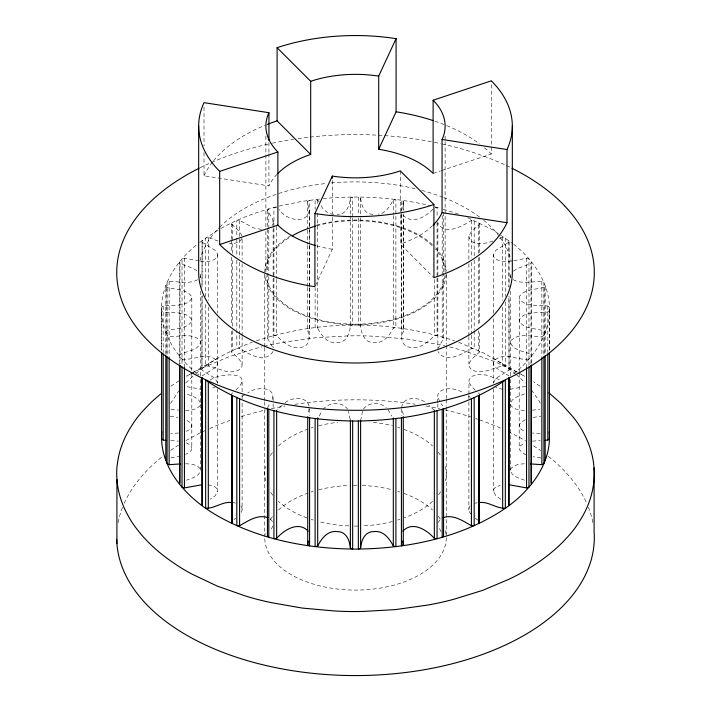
<?xml version="1.0" encoding="UTF-8"?>
<svg xmlns="http://www.w3.org/2000/svg" width="711" height="711" viewBox="0 0 711 711"><rect width="100%" height="100%" fill="white"/><g stroke="black" fill="none" stroke-linecap="round" stroke-linejoin="round"><path stroke-width="0.53" stroke-dasharray="3.56 2.67" d="M232.373 330.704L232.373 350.576L231.599 352.114C236.799 356.646 249.365 366.76 236.354 370.938C225.538 374.661 215.877 365.765 205.666 365.996L205.666 301.971M232.373 326.287L232.373 257.844M232.373 253.436L232.373 241.287M232.373 240.185L232.373 222.525L231.599 224.054L231.599 239.509M309.578 244.406L309.578 200.244L307.73 201.435L307.676 203.559L309.267 210.34L309.267 229.102M273.922 278.099L273.922 335.503L276.659 335.77C283.209 342.044 291.03 349.563 301.091 347.315C310.591 346.213 309.818 336.125 307.73 329.486L309.578 328.304L309.578 287.457M268.802 228.746L268.802 208.874L267.452 210.269C269.318 215.086 275.646 219.895 272.073 225.529M437.86 402.675C433.488 386.153 454.009 386.295 463.217 392.925M309.267 210.34C306.841 225.476 284.827 219.575 278.988 209.354M401.733 407.723C402.408 396.045 419.161 396.702 425.933 402.835M161.504 349.874L161.504 309.027C161.477 282.996 177.661 259.977 197.285 244.22M513.715 244.22C534.992 261.115 552.083 287.12 549.194 315.311C546.75 339.654 530.895 360.441 512.107 375.079M468.887 394.072L469.02 379.718L471.98 376.279L477.943 374.573L485.977 374.999L501.015 380.118M471.322 514.426C469.091 512.249 467.874 508.489 470.069 505.877M191.81 373.773L191.81 447.734L191.641 449.628L190.406 451.494L185.642 454.453M519.19 372.671L519.359 296.496C524.816 288.595 535.943 289.91 544.137 287.2L545.186 285.715L545.186 354.425M309.196 408.47L307.676 414.504M401.733 210.34L403.27 201.435L401.422 200.244L401.422 213.496M437.078 278.099L437.078 335.503L434.35 335.77C427.791 342.044 419.97 349.563 409.909 347.315C402.159 346.506 399.804 337.654 403.324 331.61L403.324 214.598L403.324 331.61M201.951 287.368L202.12 240.514L202.12 286.871M217.584 382.749L215.069 378.323L201.951 370.155L202.12 295.705M201.951 242.104L215.069 250.263L216.855 252.529L217.584 254.698L217.29 256.689C213.629 262.119 205.861 261.728 200.067 261.159M500.811 499.282L495.931 495.851L493.416 491.417L493.71 489.426L494.98 487.684L500.135 485.249M200.582 379.523L200.582 470.362C199.258 476.69 191.614 478.148 186.469 480.227M510.418 277.965L510.898 273.779M179.554 356.131L180.007 354.549C186.771 350.852 198.022 350.941 200.582 342.302L200.013 340.445C191.828 332.526 179.234 336.89 169.138 336.614L167.076 335.539M530.993 363.97L530.993 263.514L531.446 261.932L531.446 363.854M362.53 411.189L360.895 419.383M200.013 277.619L200.582 275.752L200.102 273.779M524.531 480.227C519.385 478.148 511.742 476.69 510.418 470.362L510.987 468.496C514.684 464.096 521.101 463.848 526.442 463.776M217.584 388.757L217.584 491.417L215.069 495.851L210.189 499.273M493.416 313.204L493.416 254.698L495.931 250.263L509.049 242.104L508.88 240.514L508.88 286.871M493.416 382.749L495.931 378.323L509.049 370.164L509.049 296.194M272.393 399.306C275.939 385.718 254.858 387.042 247.775 392.925M272.891 525.927L270.393 530.948M437.86 348.959L443.548 338.32L443.548 273.193M209.985 380.118C219.726 372.653 256.813 370.973 235.625 390.241M241.242 512.418L242.113 509.983L242.113 401.795M468.887 259.319L468.887 236.141L471.322 231.697L479.401 224.054L478.627 222.525L478.627 253.436M505.334 301.971L505.334 365.996C494.429 366.005 483.258 375.897 471.98 369.836C463.608 363.748 475.17 356.478 479.401 352.114L479.401 331.139M267.452 407.794L269.931 403.608M319.319 416.033L321.488 411.598M352.656 216.944L352.656 197.071L350.399 197.996C349.714 205.55 346.417 214.704 337.058 214.526M350.399 215.655L350.399 326.047C349.714 333.601 346.417 342.755 337.058 342.578C327.424 343.751 321.541 335.53 317.684 328.18L315.115 327.575L315.115 287.831M273.051 351.447C265.47 363.943 248.734 354.238 239.58 348.434L236.816 348.532L236.816 330.873M437.949 522.718L440.687 518.87M315.364 285.742L332.304 249.25L332.304 214.882M165.814 354.425L165.814 285.715L166.863 287.2C175.057 289.91 186.184 288.586 191.641 296.496L191.81 298.38C185.882 307.667 172.506 304.299 163.174 306.085L161.584 307.392L161.584 350.443M526.184 454.853L522.869 453.263L519.359 449.628L519.19 447.734L520.088 445.913L524.914 442.82M170.507 403.51L178.896 390.837M241.98 238.336C239.936 243.171 233.803 243.651 229.244 243.571M165.814 332.348L166.863 330.864C175.057 328.153 186.184 329.469 191.641 321.568L191.81 319.683C185.882 310.396 172.506 313.764 163.174 311.978L161.584 310.671M231.599 394.001L232.63 392.721M360.61 217.868L360.61 326.047C361.295 333.601 364.583 342.755 373.942 342.578C383.576 343.751 389.459 335.53 393.316 328.18L395.885 327.575L395.885 199.515L393.316 200.12C389.628 205.888 386.233 213.478 378.296 214.189M363.481 409.056C368.662 401.848 379.914 402.097 386.277 407.572M322.981 409.527C328.686 402.115 341.813 401.155 347.519 409.056M272.393 346.808L267.452 338.32L268.802 336.925L268.802 276.215M185.713 382.909L195.018 374.235M282.134 405.314L277.432 409.803M195.774 373.577C212.393 359.642 232.017 349.714 252.289 342.249M549.416 310.671L547.826 311.978C538.494 313.764 525.118 310.396 519.19 319.683L519.359 321.568C524.816 329.469 535.943 328.153 544.137 330.864L545.186 332.348M199.702 242.362L218.321 229.831M513.315 271.104L517.972 268.367L530.993 263.514M201.951 375.959L215.069 367.8L216.855 365.534L217.584 363.365L217.29 361.375C208.154 350.799 193.125 360.904 182.025 359.082M233.972 519.519L235.625 518.292M245.037 394.578L240.549 397.245M285.067 402.835C291.83 396.702 308.592 396.045 309.267 407.723M216.02 386.491L210.865 388.917M170.898 386.206L178.968 380.865M192.397 372.857L186.638 376.181A191.197 110.392 0 0 1 190.459 374.013M193.356 372.297L218.321 357.891M220.961 228.391C238.86 218.419 258.271 211.345 278.117 206.368M197.605 279.734C188.806 284.471 178.55 281.352 169.138 281.449L167.076 282.516L167.076 354.309M543.924 335.539L541.862 336.614C531.757 336.89 519.172 332.526 510.987 340.445L510.418 342.302C512.978 350.941 524.229 350.852 530.993 354.549L531.446 356.131M186.086 431.355L188.993 429.924L190.912 428.253L191.81 426.44L191.641 424.547L190.406 422.681L185.642 419.712M525.358 419.712L520.594 422.681L519.359 424.547L519.19 426.44L520.088 428.253L522.007 429.924L524.914 431.355M474.184 255.8L474.184 220.481L471.42 220.383C462.266 226.178 445.53 235.892 437.949 223.396M474.184 330.873L474.184 348.532L471.42 348.434C462.266 354.238 445.53 363.943 437.949 351.447M350.399 326.047L352.656 325.131L352.656 218.046M524.531 393.947C519.385 396.027 511.742 397.485 510.418 403.812L510.987 405.679C514.444 409.829 520.443 410.274 525.491 410.38M256.458 340.836C320.137 319.737 390.863 319.737 454.542 340.836M433.115 173.404L440.385 170.978M441.424 170.631L491.319 153.994L491.319 80.823M199.133 261.044L184.442 258.2L182.025 258.982L182.025 365.712M528.975 359.082C517.875 360.904 502.846 350.799 493.71 361.375L493.416 363.365L494.145 365.534L495.931 367.8L509.049 375.959M492.856 241.082C485.631 243.811 470.389 246.779 468.887 236.141M499.344 238.389L502.686 237.501L505.334 237.945L505.334 296.451M279.165 206.092L301.793 201.409L322.021 198.725M180.532 456.071L170.16 457.973M533.161 417.455L540.84 416.202M474.646 503.237L477.117 502.775M218.144 241.082L208.323 237.492L205.666 237.945L205.666 296.451M513.733 260.741L526.567 258.2L528.975 258.982L528.975 365.712M525.66 386.366L510 389.317M511.867 261.053C505.814 261.71 497.602 262.377 493.71 256.689L493.416 254.698M178.559 433.026L170.782 433.612M532.441 441.149L540.218 440.562M323.007 198.609C358.646 195.205 394.872 197.32 429.737 205.559M532.281 410.123L540.022 409.492M261.39 229.404L253.711 227.955L239.58 220.383L236.816 220.481L236.816 237.039M185.509 410.38C190.557 410.274 196.556 409.829 200.013 405.679L200.582 403.812C199.258 397.485 191.614 396.018 186.469 393.947M170.978 409.492L178.719 410.114M543.924 354.309L543.924 282.516L541.862 281.449C532.166 281.369 521.465 284.64 512.56 279.281M185.509 463.794C190.557 463.892 196.556 464.345 200.013 468.496L200.582 470.362M540.218 433.612L532.441 433.026M170.782 440.562L178.559 441.149M276.659 207.71L273.922 207.452L273.922 227.324M202.866 389.539L184.442 386.251M540.84 457.973L533.161 456.72M170.16 416.202L177.839 417.455M549.416 350.443L549.416 307.392L547.826 306.085C538.494 304.299 525.118 307.667 519.19 298.38M502.899 389.344L497.149 387.904L494.98 386.491M208.101 484.831L213.851 486.271L216.02 487.684L217.29 489.426L217.584 491.417M204.013 152.554L204.013 175.839L268.936 185.882A89.622 51.743 0 0 1 277.885 173.404M372.893 214.349C363.961 214.118 361.446 205.088 360.61 197.996L358.344 197.071L358.344 214.74M233.057 502.624L235.528 503.077M333.788 214.429C327.789 213.789 322.75 209.683 320.27 204.288M319.319 202.022L317.684 200.12L315.115 199.515L315.115 209.452M434.981 206.91L439.674 208.119M443.22 209.176L458.711 214.198M458.711 342.249L484.769 353.571L517.644 372.297M360.61 326.047L358.344 325.131L358.344 215.842M467.758 217.69L492.679 229.831L512.907 243.597M468.513 396.374L470.451 397.245M179.554 363.854L179.554 261.932L180.007 263.505L193.028 268.367L198.556 271.762M517.11 372.164L493.692 361.232L466.247 351.581A191.143 110.356 0 0 0 448.952 346.79M186.086 442.82L188.993 444.251L190.912 445.913L191.81 447.734M518.603 372.857L524.363 376.181A191.197 110.392 0 0 0 520.488 374.039M492.679 357.891L507.174 367.249L515.226 373.577M540.102 386.206L538.76 385.353A191.197 110.392 0 0 0 533.561 381.798M403.27 329.486L401.422 328.304L401.422 214.598M434.341 410.354L428.866 405.314M475.375 518.292L477.845 520.132M197.285 373.844L198.893 375.079M515.982 374.235L525.287 382.909M196.529 373.195C177.226 357.526 161.486 334.694 161.504 309.027M475.375 390.241L471.322 386.366L468.887 381.923M270.313 518.87L272.722 522.007M400.311 170.907L400.311 244.077L433.914 277.69M443.548 338.32L442.198 336.925L442.198 276.215M402.879 214.953C412.398 225.405 427.044 216.162 434.35 207.71L437.078 207.452L437.078 217.388M441.069 403.608L442.775 405.714M478.37 392.721L479.401 394.01M231.599 224.054L239.678 231.697L242.113 236.141M531.446 389.984L538.609 400.097L541.444 405.226M388.01 409.527L391.681 416.033M441.069 531.659L438.109 525.927M240.931 505.877L241.98 507.778L242.113 509.983M479.401 352.114L478.627 350.576L478.627 330.704M439.682 401.466L437.86 397.156M350.105 419.383L348.461 411.189M403.324 414.504L401.804 408.47M510.418 275.752L510.987 277.619M509.049 370.164L508.88 295.705M549.496 309.027L549.496 349.874M547.826 306.085L547.826 352.452M544.137 287.2L544.137 355.153M541.862 281.449L541.862 356.513M526.567 258.2L526.558 367.596M519.19 373.773L519.19 447.734M510.418 291.208L510.418 378.421M510.418 379.523L510.418 470.362M509.049 242.104L509.049 287.368M502.686 237.501L502.686 300.424M502.686 307.045L502.686 365.552M493.416 318.724L493.416 383.238M493.416 388.757L493.416 491.417M479.401 224.054L479.401 252.76M479.401 257.178L479.401 325.62M478.627 257.844L478.627 326.287M474.184 260.217L474.184 329.762M471.42 220.383L471.42 257.915M471.42 262.332L471.42 334.081M471.42 335.192L471.42 348.434M468.887 263.737L468.887 335.485M468.887 336.596L468.887 364.192M468.887 395.174L468.887 400.693M468.887 401.795L468.887 509.983M446.241 274.659L446.241 344.311M446.241 345.422L446.241 398.489M446.241 399.591L446.241 406.23M446.241 407.332L446.241 536.592M445.122 136.077L445.122 140.511M445.122 141.622L445.122 272.446A89.622 51.743 0 0 0 435.488 249.117M443.548 212.473L443.548 272.091M442.198 215.495L442.198 275.113M437.86 222.01L437.86 277.21M437.86 278.312L437.86 347.857M437.86 403.777L437.86 409.296M437.078 222.907L437.078 276.997M434.35 279.467L434.35 335.77M403.324 203.559L403.324 210.18M403.27 201.435L403.27 210.269M401.733 213.656L401.733 338.392M401.733 408.825L401.733 415.446M393.316 200.12L393.316 214.473M393.316 215.575L393.316 328.18M360.61 197.996L360.61 216.757M350.399 197.996L350.399 214.553M332.304 180.505L332.304 213.771M317.684 200.12L317.684 203.435M317.684 213.371L317.684 328.18M309.578 245.508L309.578 286.355M309.267 230.213L309.267 241.251M309.267 245.668L309.267 286.506M309.267 287.617L309.267 338.392M309.267 408.825L309.267 415.446M307.73 201.435L307.73 229.031M307.676 230.053L307.73 244.486M307.676 245.508L307.73 286.435M307.676 287.457L307.676 331.61M276.659 226.48L276.659 278.365M276.659 279.467L276.659 335.77M273.922 228.427L273.922 276.997M273.14 220.908L273.14 227.529M273.14 228.64L273.14 277.21M273.14 278.312L273.14 347.857M273.14 397.156L273.14 402.675M273.14 403.777L273.14 409.296M268.936 142.635L268.936 152.616M268.936 153.727L268.936 185.882M268.802 229.849L268.802 275.113M267.452 210.269L267.452 272.091M267.452 273.193L267.452 338.32M265.878 136.077L265.878 226.987M265.878 231.422L265.878 272.446A89.622 51.743 0 0 1 290.221 236.994M264.759 274.659L264.759 346.524M264.759 347.626L264.759 400.702M264.759 401.804L264.759 408.443M264.759 409.545L264.759 534.388M242.113 239.447L242.113 259.319M242.113 263.737L242.113 335.485M242.113 336.596L242.113 364.192M242.113 381.923L242.113 394.072M242.113 395.174L242.113 400.693M239.58 220.383L239.58 257.915M239.58 262.332L239.58 334.081M239.58 335.192L239.58 348.434M236.816 238.141L236.816 255.8M236.816 260.217L236.816 329.762M231.599 240.611L231.599 252.76M231.599 257.178L231.599 325.62M231.599 331.139L231.599 352.114M217.584 254.698L217.584 313.204M217.584 318.724L217.584 383.238M208.323 237.492L208.323 300.415M208.323 307.045L208.323 365.552M204.013 107.094L204.013 145.897M201.951 296.194L201.951 370.155M200.582 275.752L200.582 277.965M200.582 291.208L200.582 378.421M191.81 298.38L191.81 372.671M184.442 258.2L184.433 367.587M180.007 263.505L180.007 363.97M169.138 281.449L169.138 356.513M166.863 287.2L166.863 355.153M163.174 306.085L163.174 352.452M200.04 167.787A238.86 137.907 0 0 1 210.447 162.917M211.416 162.49A238.86 137.907 0 0 1 239.98 151.772A238.78 137.854 0 0 1 271.38 143.409M504.463 164.65A238.86 137.907 0 0 0 471.091 151.772A238.78 137.854 0 0 0 441.7 143.871M506.365 165.53A238.86 137.907 0 0 1 511.031 167.787M272.429 143.187A238.78 137.854 0 0 1 293.696 139.276M298.016 138.627A238.78 137.854 0 0 1 308.912 137.223M310.005 137.099A238.78 137.854 0 0 1 432.261 141.889M434.368 142.307A238.78 137.854 0 0 1 440.66 143.64M191.428 373.479A191.197 110.392 0 0 1 202.528 367.871L228.453 356.931L256.795 348.186A190.85 110.187 0 0 1 262.004 346.817M264.11 346.293A190.85 110.187 0 0 1 284.284 342.124L315.497 337.752L347.466 335.93A191.09 110.321 0 0 1 376.901 336.41L408.638 339.254L439.371 344.639A191.143 110.356 0 0 1 444.757 345.804M446.17 274.49A90.741 52.392 0 0 1 355.5 324.829A90.741 52.392 0 0 1 264.83 274.49M264.759 272.446A90.741 52.392 0 0 1 291.341 235.403M316.448 225.156A90.741 52.392 0 0 1 432.555 244.771M435.523 247.748A90.741 52.392 0 0 1 446.224 271.424M440.624 491.808A90.741 52.392 0 0 1 438.154 495.291M432.555 501.344A90.741 52.392 0 0 1 403.928 517.972M399.84 519.377A90.741 52.392 0 0 1 397.751 520.034M392.401 521.536A90.741 52.392 0 0 1 362.166 525.918M357.722 526.042A90.741 52.392 0 0 1 353.278 526.042M348.834 525.918A90.741 52.392 0 0 1 318.599 521.536M313.249 520.034A90.741 52.392 0 0 1 311.16 519.377M307.072 517.972A90.741 52.392 0 0 1 278.445 501.344M272.846 495.291A90.741 52.392 0 0 1 270.376 491.808M265.621 480.858A90.741 52.392 0 0 1 265.621 466.487M270.376 455.538A90.741 52.392 0 0 1 272.846 452.054M278.445 446.001A90.741 52.392 0 0 1 307.072 429.373M311.16 427.969A90.741 52.392 0 0 1 313.249 427.311M318.599 425.809A90.741 52.392 0 0 1 337.796 422.29M373.204 422.29A90.741 52.392 0 0 1 392.401 425.809M397.751 427.311A90.741 52.392 0 0 1 399.84 427.969M403.928 429.373A90.741 52.392 0 0 1 432.555 446.001M438.154 452.054A90.741 52.392 0 0 1 440.624 455.538M445.379 466.487A90.741 52.392 0 0 1 445.379 480.858M446.241 537.703A90.741 52.392 0 0 1 355.5 590.086A90.741 52.392 0 0 1 264.759 537.703M264.776 536.672A90.741 52.392 0 0 1 265.621 530.513M270.376 519.563A90.741 52.392 0 0 1 272.846 516.088M278.445 510.027A90.741 52.392 0 0 1 307.072 493.398M311.16 491.994A90.741 52.392 0 0 1 313.249 491.337M318.599 489.835A90.741 52.392 0 0 1 348.834 485.453M353.278 485.329A90.741 52.392 0 0 1 357.722 485.329M362.166 485.453A90.741 52.392 0 0 1 392.401 489.835M397.751 491.337A90.741 52.392 0 0 1 399.84 491.994M403.928 493.398A90.741 52.392 0 0 1 432.555 510.027M438.154 516.088A90.741 52.392 0 0 1 440.624 519.563M445.379 530.513A90.741 52.392 0 0 1 446.224 536.672M118.115 522.709A238.807 137.872 0 0 1 122.568 507.307M124.265 503.264A238.807 137.872 0 0 1 162.943 456.151M170.649 450.41A238.807 137.872 0 0 1 178.754 444.979M185.98 440.589A238.807 137.872 0 0 1 201.026 432.555M201.968 432.101A238.807 137.872 0 0 1 204.821 430.733M209.665 428.52A238.807 137.872 0 0 1 229.946 420.423M241.305 416.61A238.807 137.872 0 0 1 266.181 409.838M271.389 408.665A238.807 137.872 0 0 1 285.111 405.954M294.772 404.355A238.807 137.872 0 0 1 415.144 404.195M425.889 405.954A238.807 137.872 0 0 1 439.62 408.665M444.819 409.829A238.807 137.872 0 0 1 470.575 416.895M475.677 418.557A238.807 137.872 0 0 1 477.694 419.241M479.703 419.943A238.807 137.872 0 0 1 501.166 428.449M508.285 431.737A238.807 137.872 0 0 1 525.545 440.891M533.561 445.833A238.807 137.872 0 0 1 540.724 450.676M548.305 456.346A238.807 137.872 0 0 1 586.735 503.264M588.37 507.165A238.807 137.872 0 0 1 592.858 522.558M432.421 225.822A89.622 51.743 0 0 1 400.311 244.077M332.304 249.25A89.622 51.743 0 0 1 316.591 245.882M204.013 175.839A156.829 90.546 0 0 1 212.918 161.566M213.611 160.695A156.829 90.546 0 0 1 265.221 125.234M435.016 121.226A156.829 90.546 0 0 1 479.49 143.826M484.529 147.799A156.829 90.546 0 0 1 491.319 153.994M444.953 275.557A89.622 51.743 0 0 1 355.5 324.189A89.622 51.743 0 0 1 266.047 275.557M316.591 225.831A89.622 51.743 0 0 1 433.115 246.575M200.013 260.626A156.829 90.546 0 0 1 218.872 227.982M219.681 227.173A156.829 90.546 0 0 1 326.767 183.429M331.166 182.994A156.829 90.546 0 0 1 415.517 188.788M421.81 190.388A156.829 90.546 0 0 1 442.598 197.143M443.664 197.56A156.829 90.546 0 0 1 479.49 216.997M483.72 220.303A156.829 90.546 0 0 1 499.433 236.479M500.073 237.35A156.829 90.546 0 0 1 510.987 260.626"/><path stroke-width="1.07" d="M116.906 543.497L116.924 478.307A191.09 110.321 0 0 1 117.75 461.315C119.652 448.419 124.843 436.101 132.006 425.249A191.143 110.356 0 0 1 144.031 409.732L151.541 401.964L160.739 393.885M548.91 392.854L561.183 403.626L572.853 416.682A190.85 110.187 0 0 1 583.349 432.555C589.508 443.726 593.445 456.266 594.076 469.038A191.09 110.321 0 0 1 593.25 486.031C591.348 498.926 586.157 511.245 578.994 522.096A191.143 110.356 0 0 1 566.969 537.614C556.269 549.496 543.497 559.433 529.882 567.787A191.197 110.392 0 0 1 508.472 579.474L482.547 590.414L454.205 599.16A190.85 110.187 0 0 1 426.716 605.221L395.503 609.594L363.534 611.416A191.09 110.321 0 0 1 334.099 610.936L302.362 608.092L271.629 602.706A191.143 110.356 0 0 1 244.753 595.765L217.308 586.113L192.485 574.355A191.197 110.392 0 0 1 172.24 561.992C159.486 553.229 147.684 542.884 138.147 530.664A190.85 110.187 0 0 1 127.651 514.782C121.617 503.957 117.919 491.834 116.906 479.472M401.422 417.819L401.422 545.87L403.27 544.679L402.755 541.044M161.761 431.737C158.74 468.967 188.095 499.3 218.321 516.284C259.87 539.738 308.183 548.821 355.5 549.088C405.643 548.75 457.226 538.698 500.153 511.716C527.251 494.652 552.145 465.714 549.239 431.737M308.245 541.044L307.73 544.679L309.578 545.87L309.578 417.819M358.344 420.983L358.344 549.043L360.601 548.119C361.286 540.564 364.583 531.41 373.942 531.588C383.576 530.415 389.459 538.645 393.316 545.995L395.885 546.599L395.885 418.548M315.586 245.597A89.622 51.743 0 0 1 277.885 225.138L277.885 151.967A89.622 51.743 0 0 1 268.936 112.702L204.013 102.66A156.829 90.546 0 0 0 219.681 171.369L219.681 244.54A156.829 90.546 0 0 0 314.911 286.729L314.911 213.558L332.304 176.07A89.622 51.743 0 0 0 400.311 170.907L433.914 204.51L433.914 277.69A156.829 90.546 0 0 0 506.987 222.703L506.987 149.532A156.829 90.546 0 0 0 491.319 80.823L433.115 100.224L433.115 173.404A89.622 51.743 0 0 0 378.696 149.292L378.696 76.121L396.089 38.634A156.829 90.546 0 0 0 277.086 47.681L277.086 120.852L310.689 154.465A89.622 51.743 0 0 0 277.885 173.404M378.696 149.292L396.089 111.805L396.089 38.634M315.115 418.548L315.115 546.599L317.684 545.995C321.541 538.645 327.424 530.415 337.058 531.588C346.417 531.41 349.705 540.564 350.39 548.119L352.656 549.043L352.656 420.983M402.879 531.161C412.398 520.719 427.035 529.953 434.341 538.405L437.078 538.662L437.078 410.611M545.141 440.411L547.826 440.038L549.416 438.723L549.416 352.62M273.922 410.611L273.922 538.662L276.65 538.405C283.956 529.953 298.602 520.719 308.121 531.161M504.472 380.705C460.95 410.078 407.296 420.61 355.5 421.036C303.704 420.61 250.05 410.078 206.528 380.705M530.317 463.901L541.862 464.665L543.924 463.599L543.924 356.513M236.816 397.582L236.816 525.642L239.58 525.731C248.095 520.959 257.515 514.133 267.86 517.617M219.681 171.369L277.885 151.967M219.681 244.54L277.885 225.138M509.067 484.742L526.558 487.915L528.975 487.142L528.975 366.814M205.666 380.118L205.666 508.169C214.66 508.845 222.65 501.024 232.106 502.606M443.14 517.617C453.485 514.133 462.905 520.959 471.42 525.74L474.184 525.642L474.184 397.582M478.894 502.606C488.35 501.024 496.34 508.854 505.334 508.169L505.334 380.118M182.025 366.814L182.025 487.142L184.433 487.915L201.933 484.742M180.683 463.901L169.138 464.665L167.076 463.599L167.076 356.513M161.584 352.62L161.584 438.723L163.174 440.029L165.859 440.411M433.115 100.224A89.622 51.743 0 0 1 442.064 139.489L506.987 149.532M433.115 225.138A89.622 51.743 0 0 0 442.064 212.66L506.987 222.703M277.086 47.681L310.689 81.285L310.689 154.465M594.094 467.874L594.094 531.899A238.807 137.872 0 0 1 361.943 675.521A238.807 137.872 0 0 1 116.711 539.338M547.826 353.927L547.826 440.038M545.186 355.527L545.186 460.399M541.862 357.589L541.862 464.665M531.446 364.965L531.446 484.182L530.993 482.609L530.993 365.596M526.558 367.596L526.558 487.915M512.329 126.096L512.329 272.446A156.829 90.546 0 0 1 355.5 362.992A156.829 90.546 0 0 1 198.671 272.446L198.671 126.096M509.049 378.163L508.88 505.61L508.88 377.55M502.677 381.674L502.677 508.623M479.401 395.112L479.401 522.061L478.627 523.589L478.627 395.538M471.42 398.782L471.42 525.74M443.548 408.896L443.548 535.845L442.198 537.24L442.198 409.189M442.064 139.489L442.064 212.66M434.341 410.354L434.341 538.405M403.27 416.628L403.27 544.679M393.316 417.944L393.316 545.995M360.601 420.068L360.601 548.119M350.39 420.068L350.39 548.119M332.304 176.07L332.304 178.292M317.684 417.944L317.684 545.995M307.73 416.628L307.73 544.679M276.65 410.354L276.65 538.405M268.936 112.702L268.936 140.423M268.802 409.189L268.802 537.24L267.452 535.845L267.452 408.896M239.58 398.782L239.58 525.731M232.373 395.538L232.373 523.589L231.599 522.061L231.599 395.112M208.314 381.665L208.314 508.623M202.12 377.55L202.12 505.61L201.951 378.163M184.433 367.587L184.433 487.915M180.007 365.587L180.007 482.609L179.554 484.182L179.554 364.965M169.138 357.589L169.138 464.665M165.814 355.527L165.814 460.399M163.174 353.927L163.174 440.029M564.498 205.755A238.78 137.854 0 0 1 355.536 410.3A238.78 137.854 0 0 1 146.528 205.763A238.86 137.907 0 0 1 199.116 168.249M511.956 168.249A238.86 137.907 0 0 1 564.587 205.755M267.336 124.381A156.829 90.546 0 0 1 277.086 120.852M396.089 111.805A156.829 90.546 0 0 1 432.937 120.532M310.689 81.285A89.622 51.743 0 0 1 378.696 76.121M433.914 204.51A156.829 90.546 0 0 1 314.911 213.558M292.132 235.856A89.622 51.743 0 0 1 315.586 226.116"/></g></svg>
